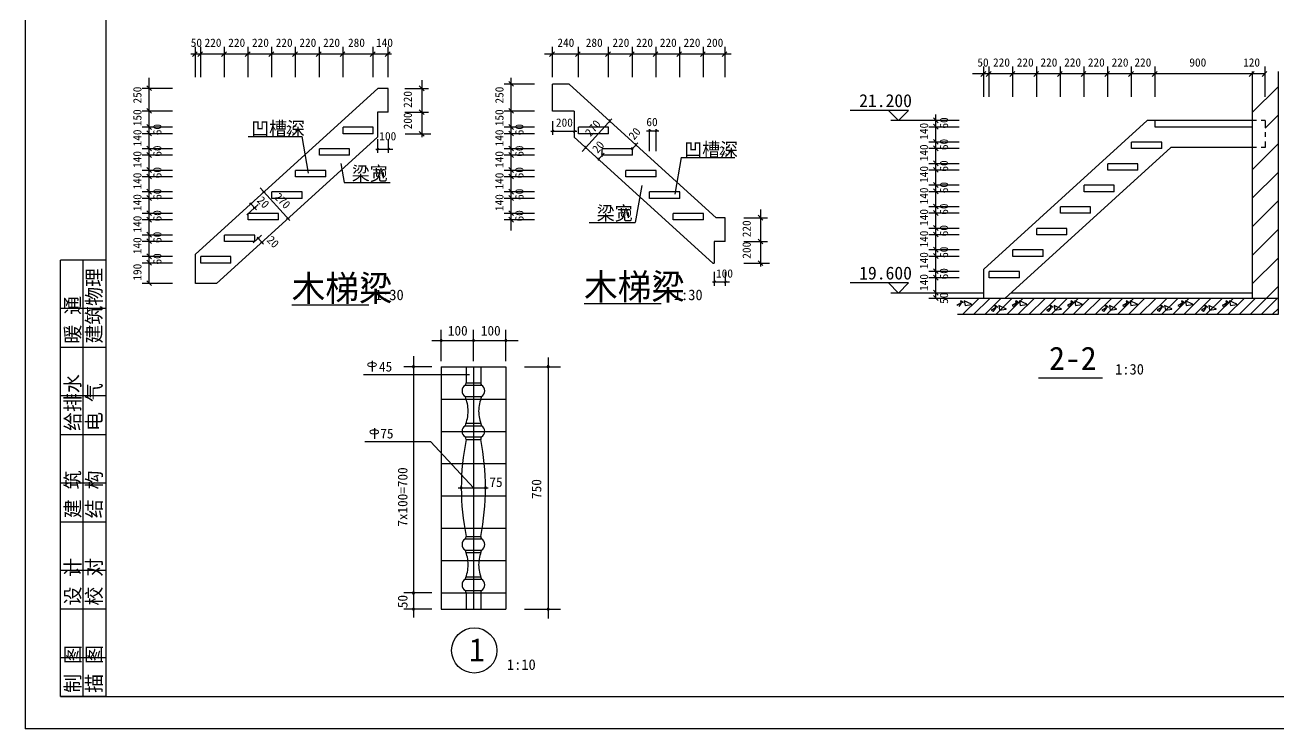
# Model space of a CAD drawing. Header units: metres. Extents: x -282284 to -222161, y -90681 to -4902.
# Drawn here: x -282284 to -243500, y -90681 to -68910 of the extents above; entities that cross this region are included whole.
import ezdxf

# ---------------------------------------------------------------- set-up
doc = ezdxf.new("R2010")
doc.units = ezdxf.units.M
doc.layers.add('1', color=7, linetype='Continuous')
doc.layers.add('3', color=3, linetype='Continuous')

msp = doc.modelspace()

# ---------------------------------------------------------------- linework, layer by layer
for p, q in [((-282283.95, -48680.54), (-282283.95, -90680.54)), ((-244326, -70347.21), (-244326, -77364.7)), ((-243526, -70347.21), (-243526, -77864.7)), ((-281183.95, -89680.54), (-281183.95, -76180.54)), ((-279783.95, -76180.54), (-281183.95, -76180.54)), ((-280483.95, -89680.54), (-280483.95, -76180.54)), ((-279783.95, -77680.54), (-281183.95, -77680.54)), ((-279783.95, -78880.54), (-281183.95, -78880.54)), ((-279783.95, -80380.54), (-281183.95, -80380.54)), ((-279783.95, -81580.54), (-281183.95, -81580.54)), ((-279783.95, -83080.54), (-281183.95, -83080.54)), ((-279783.95, -84280.54), (-281183.95, -84280.54)), ((-279783.95, -85780.54), (-281183.95, -85780.54)), ((-279783.95, -86980.54), (-281183.95, -86980.54)), ((-279783.95, -88480.54), (-281183.95, -88480.54)), ((-222883.95, -90680.54), (-282283.95, -90680.54))]:
    msp.add_line(p, q)
msp.add_lwpolyline([(-279783.95, -89680.54), (-281183.95, -89680.54), (-223883.95, -89680.54), (-223883.95, -49680.54), (-279783.95, -49680.54)], close=True)
at = {"layer": '1'}
for p, q in [((-244326, -71864.7), (-247326, -71864.7)), ((-247326, -72064.7), (-247326, -71864.7)), ((-247326, -72064.7), (-247326, -71864.7)), ((-244326, -72064.7), (-247326, -72064.7)), ((-247126, -72531.37), (-248059.33, -72531.37)), ((-248059.33, -72731.37), (-248059.33, -72531.37)), ((-247126, -72731.37), (-248059.33, -72731.37)), ((-247126, -72731.37), (-247126, -72531.37)), ((-247859.33, -73198.03), (-248792.67, -73198.03)), ((-248792.67, -73398.03), (-248792.67, -73198.03)), ((-247859.33, -73398.03), (-247859.33, -73198.03)), ((-247859.33, -73398.03), (-248792.67, -73398.03)), ((-248592.67, -73864.7), (-249526, -73864.7)), ((-249526, -74064.7), (-249526, -73864.7)), ((-248592.67, -74064.7), (-249526, -74064.7)), ((-248592.67, -74064.7), (-248592.67, -73864.7)), ((-250259.33, -74731.37), (-250259.33, -74531.37)), ((-249326, -74531.37), (-250259.33, -74531.37)), ((-249326, -74731.37), (-250259.33, -74731.37)), ((-249326, -74731.37), (-249326, -74531.37)), ((-250992.67, -75398.03), (-250992.67, -75198.03)), ((-250059.33, -75198.03), (-250992.67, -75198.03)), ((-250059.33, -75398.03), (-250059.33, -75198.03)), ((-250059.33, -75398.03), (-250992.67, -75398.03)), ((-250792.67, -75864.7), (-251726, -75864.7)), ((-251726, -76064.7), (-251726, -75864.7)), ((-250792.67, -76064.7), (-250792.67, -75864.7)), ((-250792.67, -76064.7), (-251726, -76064.7)), ((-252459.33, -76731.37), (-252459.33, -76531.37)), ((-251526, -76531.37), (-252459.33, -76531.37)), ((-251526, -76731.37), (-252459.33, -76731.37)), ((-251526, -76731.37), (-251526, -76531.37)), ((-252626, -77198.03), (-253441.37, -77198.03)), ((-243526, -77364.7), (-253441.37, -77364.7)), ((-244326, -77198.03), (-251791.57, -77198.03)), ((-243526, -77864.7), (-253441.37, -77864.7))]:
    msp.add_line(p, q, dxfattribs=at)
at = {"layer": '3'}
for p, q in [((-277159.01, -69800.35), (-270946.03, -69800.35)), ((-277015.07, -70522.13), (-277015.07, -69581.98)), ((-276848.4, -70522.13), (-276848.4, -69581.98)), ((-276115.07, -70522.13), (-276115.07, -69581.98)), ((-275381.73, -70522.13), (-275381.73, -69581.98)), ((-274648.4, -70522.13), (-274648.4, -69581.98)), ((-273915.07, -70522.13), (-273915.07, -69581.98)), ((-273181.73, -70522.13), (-273181.73, -69581.98)), ((-272448.4, -70522.13), (-272448.4, -69581.98)), ((-271515.07, -70522.13), (-271515.07, -69581.98)), ((-271048.4, -70522.13), (-271048.4, -69581.98)), ((-266216.11, -69800.35), (-260447.29, -69800.35)), ((-265965.91, -70522.13), (-265965.91, -69581.98)), ((-265165.91, -70522.13), (-265165.91, -69581.98)), ((-264232.58, -70522.13), (-264232.58, -69581.98)), ((-263499.24, -70522.13), (-263499.24, -69581.98)), ((-262765.91, -70522.13), (-262765.91, -69581.98)), ((-262032.58, -70522.13), (-262032.58, -69581.98)), ((-261299.24, -70522.13), (-261299.24, -69581.98)), ((-260632.58, -70522.13), (-260632.58, -69581.98)), ((-252626, -71133.15), (-252626, -70192.99)), ((-252459.33, -71133.15), (-252459.33, -70192.99)), ((-251726, -71133.15), (-251726, -70192.99)), ((-250992.67, -71133.15), (-250992.67, -70192.99)), ((-250259.33, -71133.15), (-250259.33, -70192.99)), ((-249526, -71133.15), (-249526, -70192.99)), ((-248792.67, -71133.15), (-248792.67, -70192.99)), ((-248059.33, -71133.15), (-248059.33, -70192.99)), ((-247326, -71133.15), (-247326, -70192.99)), ((-243926, -71133.15), (-243926, -70192.99)), ((-278443.83, -76903.8), (-278443.83, -70538.81)), ((-267245.74, -75260.76), (-267245.74, -70539.83)), ((-252976.2, -70411.37), (-243926, -70411.37)), ((-277722.06, -70870.47), (-278662.21, -70870.47)), ((-271376.17, -70870.47), (-277015.07, -75996.74)), ((-271048.4, -70870.47), (-271376.17, -70870.47)), ((-271048.4, -71603.8), (-271048.4, -70870.47)), ((-271048.4, -71403.8), (-271048.4, -70870.47)), ((-270533.69, -70870.47), (-269805.18, -70870.47)), ((-270015.64, -70611.25), (-270015.64, -72374.68)), ((-266523.96, -70738.15), (-267464.12, -70738.15)), ((-265965.91, -71571.48), (-265965.91, -70738.15)), ((-265451.48, -70738.15), (-265965.91, -70738.15)), ((-265451.48, -70738.15), (-262474.24, -73444.73)), ((-243526, -70816.93), (-244326, -71616.93)), ((-277722.06, -71570.47), (-278662.21, -71570.47)), ((-271381.73, -71603.8), (-271381.73, -72270.47)), ((-271381.73, -71603.8), (-271381.73, -72374.5)), ((-271048.4, -71603.8), (-271381.73, -71603.8)), ((-270533.69, -71603.8), (-269805.18, -71603.8)), ((-266523.96, -71571.48), (-267464.12, -71571.48)), ((-265299.24, -71571.48), (-265965.91, -71571.48)), ((-265299.24, -71571.48), (-265299.24, -72375.52)), ((-265299.24, -71686.41), (-265299.24, -72304.09)), ((-254958.32, -71551.44), (-256766.9, -71551.44)), ((-255266.76, -71864.7), (-255575.2, -71551.44)), ((-255266.76, -71864.7), (-254958.32, -71551.44)), ((-254111.7, -77364.7), (-254111.7, -71676.05)), ((-243526, -71699.94), (-243926, -72099.94)), ((-277722.06, -72070.47), (-278662.21, -72070.47)), ((-272448.4, -72270.47), (-272448.4, -72070.47)), ((-271515.07, -72070.47), (-272448.4, -72070.47)), ((-271515.07, -72270.47), (-271515.07, -72070.47)), ((-266523.96, -72071.48), (-267464.12, -72071.48)), ((-265965.91, -71878.59), (-265965.91, -72304.09)), ((-265165.91, -72271.48), (-265165.91, -72071.48)), ((-264232.58, -72071.48), (-265165.91, -72071.48)), ((-265052.81, -72818.3), (-264133.5, -71807.06)), ((-264232.58, -72271.48), (-264232.58, -72071.48)), ((-262965.91, -72811.39), (-262965.91, -72128.06)), ((-262765.91, -72811.39), (-262765.91, -72128.06)), ((-253389.92, -71864.7), (-255509, -71864.7)), ((-253389.92, -71864.7), (-254330.08, -71864.7)), ((-253389.92, -72064.7), (-254330.08, -72064.7)), ((-247573.77, -71864.7), (-252626, -76457.64)), ((-247326, -71864.7), (-247573.77, -71864.7)), ((-244194.28, -71864.7), (-244326, -71864.7)), ((-243926, -71864.7), (-244048.45, -71864.7)), ((-243926, -71864.7), (-243926, -72077)), ((-277722.06, -72270.47), (-278662.21, -72270.47)), ((-271381.73, -72374.5), (-276363.97, -76903.8)), ((-275381.77, -72353.97), (-273726.26, -72353.97)), ((-273726.26, -72353.97), (-273524.47, -73491.91)), ((-271515.07, -72270.47), (-272448.4, -72270.47)), ((-271381.73, -72436.49), (-271381.73, -72861.99)), ((-271048.4, -72436.49), (-271048.4, -72861.99)), ((-270530.33, -72270.47), (-269736.16, -72270.47)), ((-266523.96, -72271.48), (-267464.12, -72271.48)), ((-266016.22, -72188.28), (-265213.8, -72188.28)), ((-265299.24, -72375.52), (-261013.68, -76271.48)), ((-264232.58, -72271.48), (-265165.91, -72271.48)), ((-262681.26, -72186.89), (-263058.47, -72186.89)), ((-243926, -72222.83), (-243926, -72368.67)), ((-243926, -72514.5), (-243926, -72698.03)), ((-277722.06, -72737.13), (-278662.21, -72737.13)), ((-272248.4, -72737.13), (-273181.73, -72737.13)), ((-273181.73, -72937.13), (-273181.73, -72737.13)), ((-272248.4, -72937.13), (-272248.4, -72737.13)), ((-271432.04, -72746.17), (-270912.28, -72746.17)), ((-266523.96, -72738.15), (-267464.12, -72738.15)), ((-264567.03, -73092.15), (-264366.7, -72871.79)), ((-263499.24, -72738.15), (-264432.58, -72738.15)), ((-264432.58, -72938.15), (-264432.58, -72738.15)), ((-263530.93, -72772.26), (-263330.61, -72551.9)), ((-263499.24, -72938.15), (-263499.24, -72738.15)), ((-253389.92, -72531.37), (-254330.08, -72531.37)), ((-253389.92, -72731.37), (-254330.08, -72731.37)), ((-246841.57, -72698.03), (-251974.9, -77364.7)), ((-244326, -72698.03), (-246841.57, -72698.03)), ((-243526, -72582.95), (-244326, -73382.95)), ((-244194.28, -72698.03), (-244326, -72698.03)), ((-243926, -72698.03), (-244048.45, -72698.03)), ((-277722.06, -72937.13), (-278662.21, -72937.13)), ((-272248.4, -72937.13), (-273181.73, -72937.13)), ((-272513.83, -73196.27), (-272409.86, -73782.56)), ((-266523.96, -72938.15), (-267464.12, -72938.15)), ((-263499.24, -72938.15), (-264432.58, -72938.15)), ((-261985.79, -73002.5), (-262187.58, -74140.44)), ((-261985.79, -73002.5), (-260330.28, -73002.5)), ((-253389.92, -73198.03), (-254330.08, -73198.03)), ((-277722.06, -73403.8), (-278662.21, -73403.8)), ((-277722.06, -73603.8), (-278662.21, -73603.8)), ((-272981.73, -73403.8), (-273915.07, -73403.8)), ((-273915.07, -73603.8), (-273915.07, -73403.8)), ((-272981.73, -73603.8), (-273915.07, -73603.8)), ((-272981.73, -73603.8), (-272981.73, -73403.8)), ((-266523.96, -73404.82), (-267464.12, -73404.82)), ((-266523.96, -73604.82), (-267464.12, -73604.82)), ((-263699.24, -73604.82), (-263699.24, -73404.82)), ((-262765.91, -73404.82), (-263699.24, -73404.82)), ((-262765.91, -73604.82), (-263699.24, -73604.82)), ((-262765.91, -73604.82), (-262765.91, -73404.82)), ((-262474.24, -73444.73), (-260904.81, -74871.48)), ((-253389.92, -73398.03), (-254330.08, -73398.03)), ((-243526, -73465.96), (-244326, -74265.96)), ((-277722.06, -74070.47), (-278662.21, -74070.47)), ((-275009.95, -73946.82), (-274090.64, -74958.06)), ((-273715.07, -74070.47), (-274648.4, -74070.47)), ((-274648.4, -74270.47), (-274648.4, -74070.47)), ((-273715.07, -74270.47), (-273715.07, -74070.47)), ((-272409.86, -73782.56), (-270990.14, -73782.56)), ((-266523.96, -74071.48), (-267464.12, -74071.48)), ((-263210.02, -73873.94), (-263411.82, -75011.87)), ((-262032.58, -74071.48), (-262965.91, -74071.48)), ((-262965.91, -74271.48), (-262965.91, -74071.48)), ((-262032.58, -74271.48), (-262032.58, -74071.48)), ((-253389.92, -73864.7), (-254330.08, -73864.7)), ((-253389.92, -74064.7), (-254330.08, -74064.7)), ((-277722.06, -74270.47), (-278662.21, -74270.47)), ((-275072.45, -74455.97), (-275427.81, -74779.02)), ((-275328.72, -74404.38), (-275128.39, -74624.74)), ((-273715.07, -74270.47), (-274648.4, -74270.47)), ((-266523.96, -74271.48), (-267464.12, -74271.48)), ((-262032.58, -74271.48), (-262965.91, -74271.48)), ((-243526, -74348.97), (-244326, -75148.97)), ((-277722.06, -74737.13), (-278662.21, -74737.13)), ((-275381.73, -74937.13), (-275381.73, -74737.13)), ((-274448.4, -74737.13), (-275381.73, -74737.13)), ((-274448.4, -74937.13), (-274448.4, -74737.13)), ((-266523.96, -74738.15), (-267464.12, -74738.15)), ((-261299.24, -74738.15), (-262232.58, -74738.15)), ((-262232.58, -74938.15), (-262232.58, -74738.15)), ((-261299.24, -74938.15), (-261299.24, -74738.15)), ((-259533.2, -74612.27), (-259533.2, -76375.7)), ((-253389.92, -74531.37), (-254330.08, -74531.37)), ((-253389.92, -74731.37), (-254330.08, -74731.37)), ((-277722.06, -74937.13), (-278662.21, -74937.13)), ((-274448.4, -74937.13), (-275381.73, -74937.13)), ((-266523.96, -74938.15), (-267464.12, -74938.15)), ((-264831.54, -75011.87), (-263411.82, -75011.87)), ((-261299.24, -74938.15), (-262232.58, -74938.15)), ((-260632.58, -74871.48), (-260904.81, -74871.48)), ((-260632.58, -75604.82), (-260632.58, -74871.48)), ((-260632.58, -75404.82), (-260632.58, -74871.48)), ((-260051.25, -74871.48), (-259322.75, -74871.48)), ((-253389.92, -75198.03), (-254330.08, -75198.03)), ((-243526, -75231.98), (-244326, -76031.98)), ((-277722.06, -75403.8), (-278662.21, -75403.8)), ((-277722.06, -75603.8), (-278662.21, -75603.8)), ((-275181.73, -75403.8), (-276115.07, -75403.8)), ((-276115.07, -75603.8), (-276115.07, -75403.8)), ((-275181.73, -75603.8), (-276115.07, -75603.8)), ((-274969.66, -75411.01), (-275231.9, -75649.41)), ((-275181.73, -75603.8), (-275181.73, -75403.8)), ((-275108.72, -75466.18), (-274908.4, -75686.54)), ((-260965.91, -75604.82), (-260965.91, -76271.48)), ((-260965.91, -75604.82), (-260965.91, -76271.48)), ((-260632.58, -75604.82), (-260965.91, -75604.82)), ((-260051.25, -75604.82), (-259322.75, -75604.82)), ((-253389.92, -75398.03), (-254330.08, -75398.03)), ((-277015.07, -76903.8), (-277015.07, -75996.74)), ((-253389.92, -75864.7), (-254330.08, -75864.7)), ((-277722.06, -76070.47), (-278662.21, -76070.47)), ((-277722.06, -76270.47), (-278662.21, -76270.47)), ((-275915.07, -76070.47), (-276848.4, -76070.47)), ((-276848.4, -76270.47), (-276848.4, -76070.47)), ((-275915.07, -76270.47), (-276848.4, -76270.47)), ((-275915.07, -76270.47), (-275915.07, -76070.47)), ((-261013.68, -76271.48), (-260965.91, -76271.48)), ((-260047.89, -76271.48), (-259253.72, -76271.48)), ((-253389.92, -76064.7), (-254330.08, -76064.7)), ((-243526, -76114.98), (-244326, -76914.98)), ((-260965.91, -76545.28), (-260965.91, -76970.77)), ((-260632.58, -76545.28), (-260632.58, -76970.77)), ((-253389.92, -76531.37), (-254330.08, -76531.37)), ((-253389.92, -76731.37), (-254330.08, -76731.37)), ((-252626, -77364.7), (-252626, -76457.64)), ((-277722.06, -76903.8), (-278662.21, -76903.8)), ((-276363.97, -76903.8), (-277015.07, -76903.8)), ((-261016.22, -76854.96), (-260496.45, -76854.96)), ((-254958.32, -76884.77), (-256766.9, -76884.77)), ((-255266.76, -77198.03), (-255575.2, -76884.77)), ((-255266.76, -77198.03), (-254958.32, -76884.77)), ((-243526, -76997.99), (-244392.71, -77864.7)), ((-253389.92, -77198.03), (-255509, -77198.03)), ((-253389.92, -77364.7), (-254330.08, -77364.7)), ((-253334.52, -77506.48), (-253464.06, -77582.84)), ((-253392.03, -77612.48), (-253323.97, -77518.05)), ((-253343.45, -77433.99), (-253353.48, -77468.99)), ((-253353.48, -77468.99), (-253261.86, -77490.01)), ((-252784.46, -77364.7), (-253284.46, -77864.7)), ((-253011.64, -77539.19), (-253232.12, -77438.16)), ((-253232.12, -77438.16), (-253209.29, -77582.66)), ((-253209.29, -77582.66), (-253013.83, -77554.38)), ((-252442.47, -77364.7), (-252942.47, -77864.7)), ((-252100.48, -77364.7), (-252600.48, -77864.7)), ((-252100.48, -77364.7), (-252600.48, -77864.7)), ((-251758.49, -77364.7), (-252258.49, -77864.7)), ((-251416.5, -77364.7), (-251916.5, -77864.7)), ((-251624.57, -77506.48), (-251754.11, -77582.84)), ((-251682.08, -77612.48), (-251614.02, -77518.05)), ((-251633.5, -77433.99), (-251643.52, -77468.99)), ((-251643.52, -77468.99), (-251551.91, -77490.01)), ((-251074.51, -77364.7), (-251574.51, -77864.7)), ((-251301.69, -77539.19), (-251522.17, -77438.16)), ((-251522.17, -77438.16), (-251499.34, -77582.66)), ((-251499.34, -77582.66), (-251303.88, -77554.38)), ((-250732.51, -77364.7), (-251232.51, -77864.7)), ((-250390.52, -77364.7), (-250890.52, -77864.7)), ((-250390.52, -77364.7), (-250890.52, -77864.7)), ((-250048.53, -77364.7), (-250548.53, -77864.7)), ((-249706.54, -77364.7), (-250206.54, -77864.7)), ((-249914.62, -77506.48), (-250044.16, -77582.84)), ((-249972.13, -77612.48), (-249904.07, -77518.05)), ((-249923.55, -77433.99), (-249933.57, -77468.99)), ((-249933.57, -77468.99), (-249841.96, -77490.01)), ((-249364.55, -77364.7), (-249864.55, -77864.7)), ((-249591.74, -77539.19), (-249812.22, -77438.16)), ((-249812.22, -77438.16), (-249789.39, -77582.66)), ((-249789.39, -77582.66), (-249593.93, -77554.38)), ((-249022.56, -77364.7), (-249522.56, -77864.7)), ((-248680.57, -77364.7), (-249180.57, -77864.7)), ((-248680.57, -77364.7), (-249180.57, -77864.7)), ((-248338.58, -77364.7), (-248838.58, -77864.7)), ((-247996.59, -77364.7), (-248496.59, -77864.7)), ((-248204.67, -77506.48), (-248334.21, -77582.84)), ((-248262.18, -77612.48), (-248194.12, -77518.05)), ((-248213.6, -77433.99), (-248223.62, -77468.99)), ((-248223.62, -77468.99), (-248132, -77490.01)), ((-247654.6, -77364.7), (-248154.6, -77864.7)), ((-247881.79, -77539.19), (-248102.27, -77438.16)), ((-248102.27, -77438.16), (-248079.44, -77582.66)), ((-248079.44, -77582.66), (-247883.97, -77554.38)), ((-247312.61, -77364.7), (-247812.61, -77864.7)), ((-246970.62, -77364.7), (-247470.62, -77864.7)), ((-246628.63, -77364.7), (-247128.63, -77864.7)), ((-246286.64, -77364.7), (-246786.64, -77864.7)), ((-246494.72, -77506.48), (-246624.25, -77582.84)), ((-246552.23, -77612.48), (-246484.16, -77518.05)), ((-246503.64, -77433.99), (-246513.67, -77468.99)), ((-246513.67, -77468.99), (-246422.05, -77490.01)), ((-245944.65, -77364.7), (-246444.65, -77864.7)), ((-246392.32, -77438.16), (-246369.48, -77582.66)), ((-246171.84, -77539.19), (-246392.32, -77438.16)), ((-246369.48, -77582.66), (-246174.02, -77554.38)), ((-245602.66, -77364.7), (-246102.66, -77864.7)), ((-245260.67, -77364.7), (-245760.67, -77864.7)), ((-245260.67, -77364.7), (-245760.67, -77864.7)), ((-244918.68, -77364.7), (-245418.68, -77864.7)), ((-245126.75, -77506.48), (-245256.29, -77582.84)), ((-245184.26, -77612.48), (-245116.2, -77518.05)), ((-245135.68, -77433.99), (-245145.71, -77468.99)), ((-245145.71, -77468.99), (-245054.09, -77490.01)), ((-244576.69, -77364.7), (-245076.69, -77864.7)), ((-244803.87, -77539.19), (-245024.35, -77438.16)), ((-245024.35, -77438.16), (-245001.52, -77582.66)), ((-245001.52, -77582.66), (-244806.06, -77554.38)), ((-244234.7, -77364.7), (-244734.7, -77864.7)), ((-243550.72, -77364.7), (-244050.72, -77864.7)), ((-252267.8, -77652.02), (-252397.34, -77728.38)), ((-252397.34, -77728.38), (-252335.48, -77760.45)), ((-252325.31, -77758.02), (-252257.25, -77663.59)), ((-252276.73, -77579.52), (-252286.75, -77614.53)), ((-252286.75, -77614.53), (-252195.14, -77635.55)), ((-251944.92, -77684.72), (-252165.4, -77583.7)), ((-252165.4, -77583.7), (-252142.57, -77728.2)), ((-252142.57, -77728.2), (-251947.11, -77699.91)), ((-251754.11, -77582.84), (-251692.25, -77614.91)), ((-250557.85, -77652.02), (-250687.39, -77728.38)), ((-250687.39, -77728.38), (-250625.53, -77760.45)), ((-250615.36, -77758.02), (-250547.3, -77663.59)), ((-250566.78, -77579.52), (-250576.8, -77614.53)), ((-250576.8, -77614.53), (-250485.19, -77635.55)), ((-250234.97, -77684.72), (-250455.45, -77583.7)), ((-250455.45, -77583.7), (-250432.62, -77728.2)), ((-250432.62, -77728.2), (-250237.16, -77699.91)), ((-250044.16, -77582.84), (-249982.3, -77614.91)), ((-248847.9, -77652.02), (-248977.43, -77728.38)), ((-248977.43, -77728.38), (-248915.58, -77760.45)), ((-248905.41, -77758.02), (-248837.35, -77663.59)), ((-248856.83, -77579.52), (-248866.85, -77614.53)), ((-248866.85, -77614.53), (-248775.23, -77635.55)), ((-248525.02, -77684.72), (-248745.5, -77583.7)), ((-248745.5, -77583.7), (-248722.66, -77728.2)), ((-248722.66, -77728.2), (-248527.2, -77699.91)), ((-248334.21, -77582.84), (-248272.35, -77614.91)), ((-247137.95, -77652.02), (-247267.48, -77728.38)), ((-247267.48, -77728.38), (-247205.63, -77760.45)), ((-247195.46, -77758.02), (-247127.39, -77663.59)), ((-247146.87, -77579.52), (-247156.9, -77614.53)), ((-247156.9, -77614.53), (-247065.28, -77635.55)), ((-246815.06, -77684.72), (-247035.55, -77583.7)), ((-247035.55, -77583.7), (-247012.71, -77728.2)), ((-247012.71, -77728.2), (-246817.25, -77699.91)), ((-246624.25, -77582.84), (-246562.4, -77614.91)), ((-245769.98, -77652.02), (-245899.52, -77728.38)), ((-245899.52, -77728.38), (-245837.67, -77760.45)), ((-245827.49, -77758.02), (-245759.43, -77663.59)), ((-245778.91, -77579.52), (-245788.94, -77614.53)), ((-245788.94, -77614.53), (-245697.32, -77635.55)), ((-245447.1, -77684.72), (-245667.58, -77583.7)), ((-245667.58, -77583.7), (-245644.75, -77728.2)), ((-245644.75, -77728.2), (-245449.29, -77699.91)), ((-245256.29, -77582.84), (-245194.44, -77614.91)), ((-243526, -77681.98), (-243708.73, -77864.7)), ((-269415.81, -79303.04), (-269415.81, -78333.04)), ((-268415.81, -79303.04), (-268415.81, -78333.04)), ((-267415.81, -79303.04), (-267415.81, -78333.04)), ((-269705.81, -78663.04), (-267035.81, -78663.04)), ((-271545.81, -79295.84), (-271545.81, -79625.84)), ((-269705.81, -79475.84), (-270565.81, -79475.84)), ((-270265.81, -79145.84), (-270265.81, -87234.08)), ((-269415.81, -79475.84), (-269415.81, -86975.84)), ((-269415.81, -79475.84), (-268190.81, -79475.84)), ((-268640.81, -79475.84), (-268640.81, -79975.84)), ((-268415.81, -79475.84), (-268415.81, -86975.84)), ((-268190.81, -79475.84), (-267415.81, -79475.84)), ((-268190.81, -79475.84), (-268190.81, -79975.84)), ((-267415.81, -79475.84), (-267415.81, -86975.84)), ((-266835.81, -79475.84), (-265725.81, -79475.84)), ((-266105.81, -79188.37), (-266105.81, -87262.72)), ((-268535.81, -79725.84), (-271815.81, -79725.84)), ((-268665.81, -80050.84), (-268165.81, -80050.84)), ((-268640.81, -79975.84), (-268190.81, -79975.84)), ((-269415.81, -80475.84), (-267415.81, -80475.84)), ((-268665.81, -80400.84), (-268165.81, -80400.84)), ((-268640.81, -80475.84), (-268190.81, -80475.84)), ((-271475.81, -81375.84), (-271475.81, -81705.84)), ((-268665.81, -81300.84), (-268165.81, -81300.84)), ((-268640.81, -81225.84), (-268190.81, -81225.84)), ((-269735.81, -81795.84), (-271775.81, -81795.84)), ((-268415.81, -83225.84), (-269735.81, -81795.84)), ((-269415.81, -81475.84), (-267415.81, -81475.84)), ((-268665.81, -81650.84), (-268165.81, -81650.84)), ((-268640.81, -81725.84), (-268190.81, -81725.84)), ((-269415.81, -82475.84), (-267415.81, -82475.84)), ((-268888.44, -83225.84), (-267955.46, -83225.84)), ((-269415.81, -83475.84), (-267415.81, -83475.84)), ((-269415.81, -84475.84), (-267415.81, -84475.84)), ((-268665.81, -84800.84), (-268165.81, -84800.84)), ((-268640.81, -84725.84), (-268190.81, -84725.84)), ((-268640.81, -84725.84), (-268190.81, -84725.84)), ((-268665.81, -85150.84), (-268165.81, -85150.84)), ((-268640.81, -85225.84), (-268190.81, -85225.84)), ((-269415.81, -85475.84), (-267415.81, -85475.84)), ((-268665.81, -86050.84), (-268165.81, -86050.84)), ((-268640.81, -85975.84), (-268190.81, -85975.84)), ((-269705.81, -86475.84), (-270565.81, -86475.84)), ((-269415.81, -86475.84), (-267415.81, -86475.84)), ((-268665.81, -86400.84), (-268165.81, -86400.84)), ((-268640.81, -86475.84), (-268640.81, -86975.84)), ((-268640.81, -86475.84), (-268190.81, -86475.84)), ((-268190.81, -86475.84), (-268190.81, -86975.84)), ((-269705.81, -86975.84), (-270565.81, -86975.84)), ((-269415.81, -86975.84), (-267415.81, -86975.84)), ((-266835.81, -86975.84), (-265725.81, -86975.84))]:
    msp.add_line(p, q, dxfattribs=at)
for points in [[(-276958.44, -69734.13), (-277108.67, -69884.37)], [(-276791.77, -69734.13), (-276942.01, -69884.37)], [(-276058.44, -69734.13), (-276208.67, -69884.37)], [(-276058.44, -69734.13), (-276208.67, -69884.37)], [(-275325.1, -69734.13), (-275475.34, -69884.37)], [(-275325.1, -69734.13), (-275475.34, -69884.37)], [(-274591.77, -69734.13), (-274742.01, -69884.37)], [(-273858.44, -69734.13), (-274008.67, -69884.37)], [(-273125.1, -69734.13), (-273275.34, -69884.37)], [(-272391.77, -69734.13), (-272542.01, -69884.37)], [(-271458.44, -69734.13), (-271608.67, -69884.37)], [(-270991.77, -69734.13), (-271142.01, -69884.37)], [(-265909.28, -69734.13), (-266059.52, -69884.37)], [(-265109.28, -69734.13), (-265259.52, -69884.37)], [(-264175.95, -69734.13), (-264326.18, -69884.37)], [(-263442.61, -69734.13), (-263592.85, -69884.37)], [(-262709.28, -69734.13), (-262859.52, -69884.37)], [(-261975.95, -69734.13), (-262126.18, -69884.37)], [(-261242.61, -69734.13), (-261392.85, -69884.37)], [(-260575.95, -69734.13), (-260726.18, -69884.37)], [(-252569.37, -70345.15), (-252719.61, -70495.39)], [(-252402.7, -70345.15), (-252552.94, -70495.39)], [(-251669.37, -70345.15), (-251819.61, -70495.39)], [(-250936.04, -70345.15), (-251086.27, -70495.39)], [(-250202.7, -70345.15), (-250352.94, -70495.39)], [(-249469.37, -70345.15), (-249619.61, -70495.39)], [(-248736.04, -70345.15), (-248886.27, -70495.39)], [(-248002.7, -70345.15), (-248152.94, -70495.39)], [(-247269.37, -70345.15), (-247419.61, -70495.39)], [(-244269.37, -70345.15), (-244419.61, -70495.39)], [(-243869.37, -70345.15), (-244019.61, -70495.39)], [(-278519.74, -70785.22), (-278369.5, -70935.46)], [(-270093.11, -70793.05), (-269942.87, -70943.29)], [(-267321.65, -70652.91), (-267171.41, -70803.15)], [(-278519.74, -71485.22), (-278369.5, -71635.46)], [(-270093.11, -71530.15), (-269942.87, -71680.39)], [(-267321.65, -71486.24), (-267171.41, -71636.48)], [(-278519.74, -71985.22), (-278369.5, -72135.46)], [(-267321.65, -71986.24), (-267171.41, -72136.48)], [(-264187.08, -71920.39), (-264210.95, -71835.14)], [(-254187.61, -71779.46), (-254037.37, -71929.7)], [(-254187.61, -71979.46), (-254037.37, -72129.7)], [(-278519.74, -72185.22), (-278369.5, -72335.46)], [(-270093.11, -72196.82), (-269942.87, -72347.06)], [(-267321.65, -72186.24), (-267171.41, -72336.48)], [(-265931.3, -72156.26), (-265993.9, -72218.86)], [(-265264.63, -72156.26), (-265327.23, -72218.86)], [(-262931.3, -72152.28), (-262993.9, -72214.88)], [(-262731.3, -72152.28), (-262793.9, -72214.88)], [(-254187.61, -72446.12), (-254037.37, -72596.36)], [(-278519.74, -72651.89), (-278369.5, -72802.13)], [(-278519.74, -72851.89), (-278369.5, -73002.13)], [(-278519.74, -72851.89), (-278369.5, -73002.13)], [(-271347.12, -72714.16), (-271409.72, -72776.76)], [(-271008.75, -72714.16), (-271071.35, -72776.76)], [(-267321.65, -72652.91), (-267171.41, -72803.15)], [(-267321.65, -72852.91), (-267171.41, -73003.15)], [(-267321.65, -72852.91), (-267171.41, -73003.15)], [(-264933.18, -72741.1), (-264957.05, -72655.85)], [(-264421.72, -72976.93), (-264445.59, -72891.68)], [(-263487.01, -72778.18), (-263510.88, -72692.93)], [(-263376.65, -72653.27), (-263400.52, -72568.02)], [(-254187.61, -72646.12), (-254037.37, -72796.36)], [(-264532.08, -73101.85), (-264555.95, -73016.6)], [(-254187.61, -73112.79), (-254037.37, -73263.03)], [(-278519.74, -73318.56), (-278369.5, -73468.8)], [(-278519.74, -73518.56), (-278369.5, -73668.8)], [(-267321.65, -73319.58), (-267171.41, -73469.81)], [(-267321.65, -73519.58), (-267171.41, -73669.81)], [(-254187.61, -73312.79), (-254037.37, -73463.03)], [(-254187.61, -73312.79), (-254037.37, -73463.03)], [(-278519.74, -73985.22), (-278369.5, -74135.46)], [(-274944.46, -74073.24), (-274857.33, -74057.58)], [(-267321.65, -73986.24), (-267171.41, -74136.48)], [(-254187.61, -73779.46), (-254037.37, -73929.7)], [(-254187.61, -73979.46), (-254037.37, -74129.7)], [(-278519.74, -74185.22), (-278369.5, -74335.46)], [(-275341.69, -74438.24), (-275254.56, -74422.58)], [(-267321.65, -74186.24), (-267171.41, -74336.48)], [(-254187.61, -74446.12), (-254037.37, -74596.36)], [(-278519.74, -74651.89), (-278369.5, -74802.13)], [(-278519.74, -74851.89), (-278369.5, -75002.13)], [(-275227.83, -74559.98), (-275140.69, -74544.31)], [(-267321.65, -74652.91), (-267171.41, -74803.15)], [(-259610.67, -74794.07), (-259460.43, -74944.3)], [(-254187.61, -74646.12), (-254037.37, -74796.36)], [(-274198.37, -74893.95), (-274111.24, -74878.28)], [(-267321.65, -74852.91), (-267171.41, -75003.15)], [(-254187.61, -75112.79), (-254037.37, -75263.03)], [(-278519.74, -75318.56), (-278369.5, -75468.8)], [(-278519.74, -75518.56), (-278369.5, -75668.8)], [(-275118.8, -75509.34), (-275031.66, -75493.68)], [(-275004.93, -75631.07), (-274917.8, -75615.41)], [(-259610.67, -75531.17), (-259460.43, -75681.41)], [(-254187.61, -75312.79), (-254037.37, -75463.03)], [(-278519.74, -75985.22), (-278369.5, -76135.46)], [(-254187.61, -75779.46), (-254037.37, -75929.7)], [(-254187.61, -75979.46), (-254037.37, -76129.7)], [(-278519.74, -76185.22), (-278369.5, -76335.46)], [(-259610.67, -76197.84), (-259460.43, -76348.08)], [(-254187.61, -76446.12), (-254037.37, -76596.36)], [(-254187.61, -76646.12), (-254037.37, -76796.36)], [(-278519.74, -76818.56), (-278369.5, -76968.8)], [(-260931.3, -76822.94), (-260993.9, -76885.54)], [(-260592.93, -76822.94), (-260655.53, -76885.54)], [(-254187.61, -77112.79), (-254037.37, -77263.03)], [(-274036.99, -77567.09), (-271647.69, -77567.09)], [(-264994.65, -77520.61), (-262605.36, -77520.61)], [(-254187.61, -77279.46), (-254037.37, -77429.7)], [(-250935.23, -79821.83), (-248954.62, -79821.83)]]:
    msp.add_lwpolyline(points, dxfattribs=at)
for points in [[(-269445.81, -78663.04, 1), (-269385.81, -78663.04, 1)], [(-268445.81, -78663.04, 1), (-268385.81, -78663.04, 1)], [(-267445.81, -78663.04, 1), (-267385.81, -78663.04, 1)], [(-270295.81, -79475.84, 1), (-270235.81, -79475.84, 1)], [(-266135.81, -79475.84, 1), (-266075.81, -79475.84, 1)], [(-268820.81, -83225.84, 1), (-268760.81, -83225.84, 1)], [(-268070.81, -83225.84, 1), (-268010.81, -83225.84, 1)], [(-270295.81, -86475.84, 1), (-270235.81, -86475.84, 1)], [(-270295.81, -86975.84, 1), (-270235.81, -86975.84, 1)], [(-266135.81, -86975.84, 1), (-266075.81, -86975.84, 1)]]:
    msp.add_lwpolyline(points, format="xyb", close=True, dxfattribs=at)
msp.add_circle((-268389.75, -88252.98), 700, dxfattribs=at)
for centre, radius, start, end in [((-254840.8, -79987.95), 2957.32, 57.67, 59.54), ((-253330.46, -77513.38), 8, 324.22, 120.52), ((-253014.98, -77546.46), 8, 278.23, 65.38), ((-253130.85, -79987.95), 2957.32, 57.67, 59.54), ((-251620.51, -77513.38), 8, 324.22, 120.52), ((-251305.02, -77546.46), 8, 278.23, 65.38), ((-251420.9, -79987.95), 2957.32, 57.67, 59.54), ((-249910.56, -77513.38), 8, 324.22, 120.52), ((-249595.07, -77546.46), 8, 278.23, 65.38), ((-249710.95, -79987.95), 2957.32, 57.67, 59.54), ((-248200.61, -77513.38), 8, 324.22, 120.52), ((-247885.12, -77546.46), 8, 278.23, 65.38), ((-248000.99, -79987.95), 2957.32, 57.67, 59.54), ((-246490.65, -77513.38), 8, 324.22, 120.52), ((-246175.17, -77546.46), 8, 278.23, 65.38), ((-246633.03, -79987.95), 2957.32, 57.67, 59.54), ((-245122.69, -77513.38), 8, 324.22, 120.52), ((-244807.21, -77546.46), 8, 278.23, 65.38), ((-252331.8, -77753.34), 8, 242.6, 324.22), ((-253774.08, -80133.49), 2957.32, 57.67, 59.54), ((-252263.74, -77658.91), 8, 324.22, 120.52), ((-251948.25, -77692), 8, 278.23, 65.38), ((-251688.57, -77607.81), 8, 242.6, 324.22), ((-250621.85, -77753.34), 8, 242.6, 324.22), ((-252064.13, -80133.49), 2957.32, 57.67, 59.54), ((-250553.79, -77658.91), 8, 324.22, 120.52), ((-250238.3, -77692), 8, 278.23, 65.38), ((-249978.62, -77607.81), 8, 242.6, 324.22), ((-248911.9, -77753.34), 8, 242.6, 324.22), ((-250354.18, -80133.49), 2957.32, 57.67, 59.54), ((-248843.84, -77658.91), 8, 324.22, 120.52), ((-248528.35, -77692), 8, 278.23, 65.38), ((-248268.67, -77607.81), 8, 242.6, 324.22), ((-247201.95, -77753.34), 8, 242.6, 324.22), ((-248644.22, -80133.49), 2957.32, 57.67, 59.54), ((-247133.88, -77658.91), 8, 324.22, 120.52), ((-246818.4, -77692), 8, 278.23, 65.38), ((-246558.72, -77607.81), 8, 242.6, 324.22), ((-245833.98, -77753.34), 8, 242.6, 324.22), ((-247276.26, -80133.49), 2957.32, 57.67, 59.54), ((-245765.92, -77658.91), 8, 324.22, 120.52), ((-245450.44, -77692), 8, 278.23, 65.38), ((-245190.75, -77607.81), 8, 242.6, 324.22), ((-268562.68, -80225.84), 203.12, 120.51, 239.49), ((-268743.31, -79983.34), 102.77, 318.95, 4.18), ((-268088.31, -79983.34), 102.77, 175.82, 221.05), ((-268268.93, -80225.84), 203.12, 300.51, 59.49), ((-270107.76, -80923.16), 1533.63, 2.7, 19.91), ((-266723.86, -80923.16), 1533.63, 160.09, 177.3), ((-270107.76, -80778.53), 1533.63, 340.09, 357.3), ((-266723.86, -80778.53), 1533.63, 182.7, 199.91), ((-268562.68, -81475.84), 203.12, 120.51, 239.49), ((-268268.93, -81475.84), 203.12, 300.51, 59.49), ((-261215.81, -83225.84), 7575, 168.58, 191.42), ((-268743.31, -81718.34), 102.77, 355.82, 41.05), ((-268088.31, -81718.34), 102.77, 138.95, 184.18), ((-275615.81, -83225.84), 7575, 348.58, 11.42), ((-268562.68, -84975.84), 203.12, 120.51, 239.49), ((-268743.31, -84733.34), 102.77, 318.95, 4.18), ((-268088.31, -84733.34), 102.77, 175.82, 221.05), ((-268268.93, -84975.84), 203.12, 300.51, 59.49), ((-270107.76, -85673.16), 1533.63, 2.7, 19.91), ((-266723.86, -85673.16), 1533.63, 160.09, 177.3), ((-270107.76, -85528.53), 1533.63, 340.09, 357.3), ((-266723.86, -85528.53), 1533.63, 182.7, 199.91), ((-268562.68, -86225.84), 203.12, 120.51, 239.49), ((-268268.93, -86225.84), 203.12, 300.51, 59.49), ((-268743.31, -86468.34), 102.77, 355.82, 41.05), ((-268088.31, -86468.34), 102.77, 138.95, 184.18)]:
    msp.add_arc(centre, radius, start, end, dxfattribs=at)

# ---------------------------------------------------------------- texts
for s, p in [('建筑物理', (-279923.13, -78763.93)), ('暖 通', (-280585.52, -78763.93)), ('给排水', (-280585.52, -81463.93)), ('电 气', (-279923.13, -81463.93)), ('建 筑', (-280585.52, -84163.93)), ('结 构', (-279923.13, -84163.93)), ('设 计', (-280585.52, -86863.93)), ('校 对', (-279923.13, -86863.93)), ('制 图', (-280585.52, -89563.93)), ('描 图', (-279923.13, -89563.93))]:
    msp.add_text(s, height=450, rotation=90).set_placement(p)
at = {"layer": '1'}
msp.add_text('2-2', height=720, dxfattribs=at).set_placement((-250608.26, -79576.01))
at = {"layer": '3'}
for s, height, p in [('50', 256, (-277159.57, -69583.14)), ('220', 256, (-276731.76, -69583.14)), ('220', 256, (-275998.43, -69583.14)), ('220', 256, (-275265.09, -69583.14)), ('220', 256, (-274531.76, -69583.14)), ('220', 256, (-273798.43, -69583.14)), ('220', 256, (-273065.09, -69583.14)), ('280', 256, (-272295.14, -69583.14)), ('140', 256, (-271428.39, -69583.14)), ('240', 256, (-265818.88, -69583.14)), ('280', 256, (-264939.71, -69583.14)), ('220', 256, (-264115.94, -69583.14)), ('220', 256, (-263382.6, -69583.14)), ('220', 256, (-262649.27, -69583.14)), ('220', 256, (-261915.94, -69583.14)), ('200', 256, (-261209.48, -69583.14)), ('50', 256, (-252827.81, -70194.16)), ('220', 256, (-252342.69, -70194.16)), ('220', 256, (-251609.36, -70194.16)), ('220', 256, (-250876.03, -70194.16)), ('220', 256, (-250142.69, -70194.16)), ('220', 256, (-249409.36, -70194.16)), ('220', 256, (-248676.03, -70194.16)), ('220', 256, (-247969.57, -70194.16)), ('900', 256, (-246270.6, -70194.16)), ('120', 256, (-244607.24, -70194.16)), ('21.200', 400, (-256484.17, -71446.45)), ('凹槽深', 426.67, (-275290.29, -72326.44)), ('25', 256, (-274211.2, -72270.03)), ('200', 256, (-265863.49, -72053.92)), ('60', 256, (-263066.14, -72035.63)), ('100', 256, (-271326.21, -72474.04)), ('凹槽深', 426.67, (-261894.31, -72974.96)), ('25', 256, (-260815.22, -72918.56)), ('梁宽', 426.67, (-272177.81, -73712.45)), ('80', 256, (-271450.14, -73613.91)), ('梁宽', 426.67, (-264599.49, -74941.76)), ('80', 256, (-263871.82, -74843.21)), ('19.600', 400, (-256484.17, -76779.79)), ('木梯梁', 800, (-274036.28, -77450.66)), ('1', 480, (-271905.29, -77229.6)), ('木梯梁', 800, (-264993.95, -77404.18)), ('2', 480, (-262862.96, -77183.12)), ('100', 256, (-260910.39, -76720.6)), ('1:30', 327.68, (-271463.32, -77418.16)), ('1:30', 327.68, (-262217.45, -77418.16)), ('100  100', 300, (-269205.81, -78513.04)), ('45', 300, (-271335.81, -79625.84)), ('1:30', 327.68, (-248566.72, -79719.38)), ('75', 300, (-271295.81, -81695.84)), ('75', 300, (-267920.81, -83195.84)), ('1', 720, (-268554.17, -88592.99)), ('1:10', 327.68, (-267379.54, -88854.16))]:
    msp.add_text(s, height=height, dxfattribs=at).set_placement(p)
for s, height, rotation, p in [('250', 256, 90, (-278683.8, -71335.28)), ('220', 256, 90, (-270319.59, -71471.51)), ('250', 256, 90, (-267485.71, -71336.3)), ('150', 256, 90, (-278683.8, -72037.71)), ('200', 256, 90, (-270319.59, -72135.03)), ('150', 256, 90, (-267485.71, -72038.73)), ('60', 256, 90, (-278065.93, -72316.11)), ('60', 256, 90, (-266867.83, -72317.13)), ('270', 256, 50.09, (-264793.44, -72379.36)), ('20', 256, 50.09, (-263444.08, -72482.15)), ('140', 256, 90, (-254351.67, -72456.33)), ('60', 256, 90, (-253733.8, -72110.34)), ('140', 256, 90, (-278683.8, -72662.1)), ('140', 256, 90, (-267485.71, -72663.11)), ('20', 256, 50.09, (-264571.56, -72893.38)), ('60', 256, 90, (-253733.8, -72777.01)), ('140', 256, 90, (-278683.8, -73328.76)), ('60', 256, 90, (-278065.93, -72982.77)), ('140', 256, 90, (-267485.71, -73329.78)), ('60', 256, 90, (-266867.83, -72983.79)), ('140', 256, 90, (-254351.67, -73123)), ('140', 256, 90, (-254351.67, -73789.66)), ('60', 256, 90, (-253733.8, -73443.67)), ('140', 256, 90, (-278683.8, -73995.43)), ('60', 256, 90, (-278065.93, -73649.44)), ('140', 256, 90, (-267485.71, -73996.45)), ('60', 256, 90, (-266867.83, -73650.46)), ('60', 256, 90, (-278065.93, -74316.11)), ('60', 256, 90, (-266867.83, -74317.13)), ('140', 256, 90, (-254351.67, -74456.33)), ('60', 256, 90, (-253733.8, -74110.34)), ('140', 256, 90, (-278683.8, -74662.1)), ('20', 256, 314.64, (-275130.41, -74354.34)), ('270', 256, 314.64, (-274597.64, -74246.72)), ('140', 256, 90, (-267485.71, -74663.11)), ('60', 256, 90, (-253733.8, -74777.01)), ('140', 256, 90, (-278683.8, -75328.76)), ('60', 256, 90, (-278065.93, -74982.77)), ('60', 256, 90, (-266867.83, -74983.79)), ('140', 256, 90, (-254351.67, -75123)), ('220', 256, 90, (-259837.15, -75472.53)), ('60', 256, 90, (-253733.8, -75443.67)), ('140', 256, 90, (-278683.8, -75995.43)), ('60', 256, 90, (-278065.93, -75649.44)), ('20', 256, 314.64, (-274828.18, -75580.2)), ('140', 256, 90, (-254351.67, -75789.66)), ('60', 256, 90, (-278065.93, -76316.11)), ('200', 256, 90, (-259837.15, -76136.05)), ('140', 256, 90, (-254351.67, -76456.33)), ('60', 256, 90, (-253733.8, -76110.34)), ('190', 256, 90, (-278683.8, -76814.46)), ('140', 256, 90, (-254351.67, -77133.78)), ('60', 256, 90, (-253733.8, -76777.01)), ('50', 256, 90, (-253733.8, -77532.11)), ('0', 300, 90, (-271405.81, -79515.84)), ('0', 300, 90, (-271335.81, -81595.84)), ('7x100=700', 300, 90, (-270455.81, -84425.84)), ('750', 300, 90, (-266315.81, -83565.84)), ('50', 300, 90, (-270455.81, -86945.5))]:
    msp.add_text(s, height=height, rotation=rotation, dxfattribs=at).set_placement(p)

doc.saveas('drawing.dxf')
